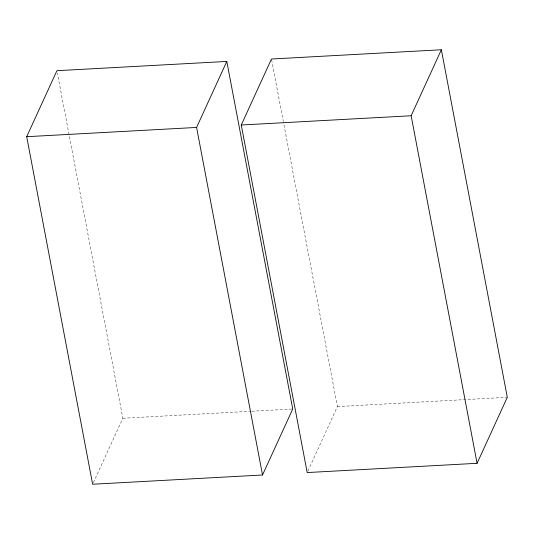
<?xml version="1.0" encoding="UTF-8"?>
<svg xmlns="http://www.w3.org/2000/svg" width="534" height="534" viewBox="0 0 534 534"><rect width="100%" height="100%" fill="white"/><g stroke="black" fill="none" stroke-linecap="round" stroke-linejoin="round"><path stroke-width="0.4" stroke-dasharray="2.67 2" d="M93.337 482.729L122.853 418.249L57.385 73.151M307.891 471.041L337.408 406.561L283.447 122.126M122.853 418.249L251.107 411.267M251.941 411.22L292.745 408.997M337.408 406.561L507.3 397.309M271.626 59.828L283.287 121.305"/><path stroke-width="0.8" d="M26.7 136.691L56.918 70.695L226.803 61.437L292.745 408.997L262.528 474.993L92.642 484.245L26.7 136.691L196.592 127.439L226.803 61.437M241.255 125.003L271.472 59.007L441.358 49.755L507.3 397.309L477.082 463.305L307.197 472.563L241.255 125.003L411.147 115.751L441.358 49.755M411.147 115.751L477.082 463.305M196.592 127.439L262.528 474.993"/></g></svg>
